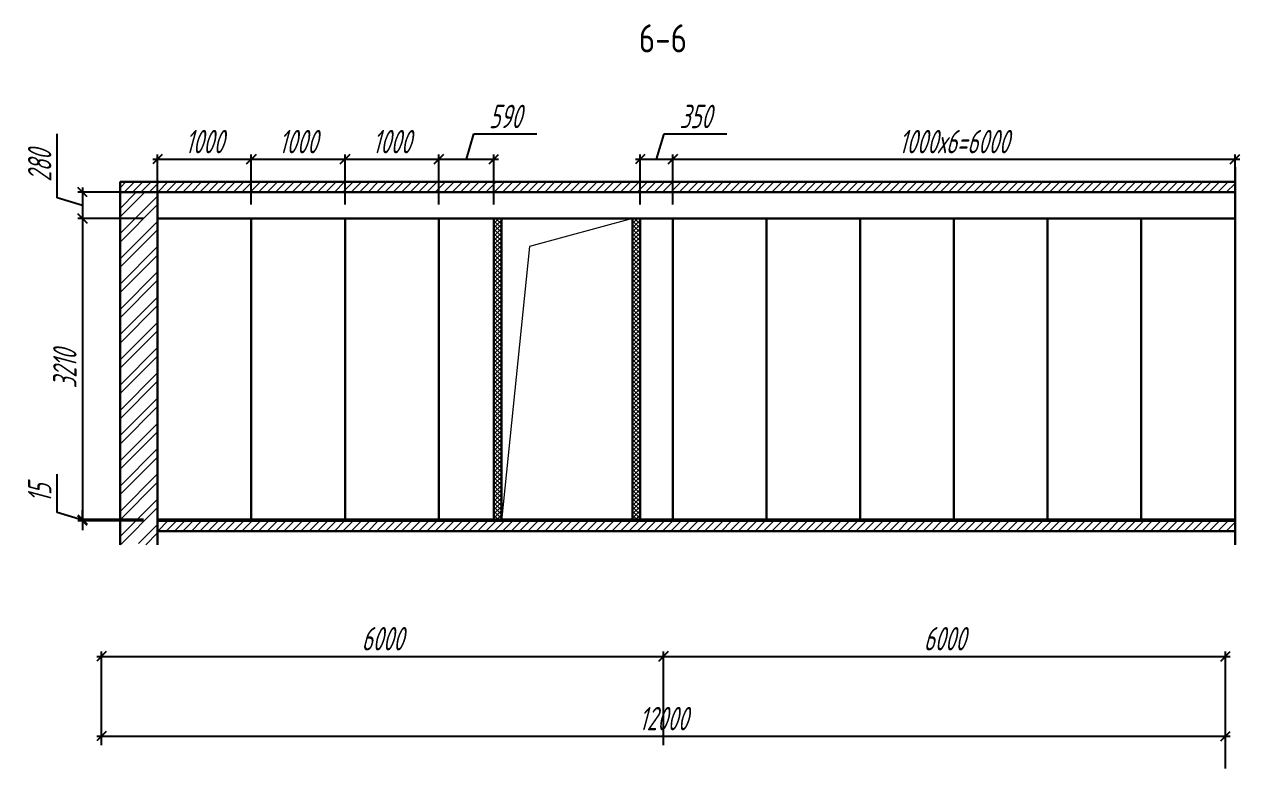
# Model space of a CAD drawing. Header units: millimetres. Extents: x -138350 to 909539, y -253833 to 111767.
# Drawn here: x 229563 to 242536, y -152112 to -144021 of the extents above; entities that cross this region are included whole.
import ezdxf

# ---------------------------------------------------------------- set-up
doc = ezdxf.new("R2010")
doc.units = ezdxf.units.MM
for name, color, linetype, lineweight in [('_Окна_двери', 131, 'Continuous', 15), ('_Оси', 90, 'Continuous', 13), ('_Размеры', 120, 'Continuous', 13), ('_Сендвичи', 230, 'Continuous', 30), ('_Стены', 7, 'Continuous', 30), ('_Сэндвичи штрих', 7, 'Continuous', 5), ('_Текст', 141, 'Continuous', 20), ('выноска', 7, 'Continuous', 13)]:
    doc.layers.add(name, color=color, linetype=linetype, lineweight=lineweight)
doc.styles.add('Museo sans', font='CS_Gost2304.shx')
doc.styles.add('СПДС_размеры', font='spdswin.shx', dxfattribs={"width": 0.8, "oblique": 15})
doc.dimstyles.new('СПДС', dxfattribs={"dimtxt": 2.5, "dimasz": 1, "dimexe": 0.5, "dimexo": 1.5, "dimtad": 1, "dimdec": 0, "dimtxsty": 'СПДС_размеры', "dimblk": 'OBLIQUE', "dimcen": 2.5, "dimdle": 0.5, "dimadec": 8, "dimazin": 0, "dimtfac": 1, "dimtdec": 0, "dimtix": 1, "dimtmove": 0, "dimatfit": 3, "dimfxl": 1, "dimarcsym": 0})

# ---------------------------------------------------------------- blocks, each defined once
blk = doc.blocks.new('_Oblique')
at = {"layer": 'выноска', "color": 0, "lineweight": -2}
blk.add_line((-0.5, -0.5), (0.5, 0.5), dxfattribs=at)
blk = doc.blocks.new('*D556')
at = {"layer": '_Оси', "color": 0, "lineweight": -2, "ltscale": 100, "transparency": 16777216}
for p, q in [((230336, -151616), (242436, -151616)), ((230386, -151712), (230386, -151566)), ((242386, -151712), (242386, -151566))]:
    blk.add_line(p, q, dxfattribs=at)
at = {"layer": 'Defpoints', "color": 0, "ltscale": 100, "transparency": 16777216}
for p in [(242386, -151616), (230386, -151862), (242386, -151862)]:
    blk.add_point(p, dxfattribs=at)
at = {"layer": '_Оси', "color": 0, "lineweight": -2, "ltscale": 100, "transparency": 16777216, "xscale": 100, "yscale": 100, "zscale": 100, "rotation": 180}
blk.add_blockref('_Oblique', (230386, -151616), dxfattribs=at)
at = {"layer": '_Оси', "color": 0, "lineweight": -2, "ltscale": 100, "transparency": 16777216, "xscale": 100, "yscale": 100, "zscale": 100}
blk.add_blockref('_Oblique', (242386, -151616), dxfattribs=at)
at = {"layer": '_Оси', "color": 0, "ltscale": 100, "transparency": 16777216, "insert": (236386, -151428.5), "char_height": 250, "attachment_point": 5, "style": 'СПДС_размеры'}
blk.add_mtext('12000', dxfattribs=at)
blk = doc.blocks.new('*D557')
at = {"layer": '_Оси', "color": 0, "lineweight": -2, "ltscale": 100, "transparency": 16777216}
for p, q in [((230386, -151712), (230386, -150714)), ((236386, -151712), (236386, -150714)), ((230336, -150764), (236436, -150764))]:
    blk.add_line(p, q, dxfattribs=at)
at = {"layer": 'Defpoints', "color": 0, "ltscale": 100, "transparency": 16777216}
for p in [(236386, -150764), (230386, -151862), (236386, -151862)]:
    blk.add_point(p, dxfattribs=at)
at = {"layer": '_Оси', "color": 0, "lineweight": -2, "ltscale": 100, "transparency": 16777216, "xscale": 100, "yscale": 100, "zscale": 100, "rotation": 180}
blk.add_blockref('_Oblique', (230386, -150764), dxfattribs=at)
at = {"layer": '_Оси', "color": 0, "lineweight": -2, "ltscale": 100, "transparency": 16777216, "xscale": 100, "yscale": 100, "zscale": 100}
blk.add_blockref('_Oblique', (236386, -150764), dxfattribs=at)
at = {"layer": '_Оси', "color": 0, "ltscale": 100, "transparency": 16777216, "insert": (233386, -150576.5), "char_height": 250, "attachment_point": 5, "style": 'СПДС_размеры'}
blk.add_mtext('6000', dxfattribs=at)
blk = doc.blocks.new('*D558')
at = {"layer": '_Оси', "color": 0, "lineweight": -2, "ltscale": 100, "transparency": 16777216}
for p, q in [((236386, -151712), (236386, -150714)), ((242386, -151962), (242386, -150714)), ((236336, -150764), (242436, -150764))]:
    blk.add_line(p, q, dxfattribs=at)
at = {"layer": 'Defpoints', "color": 0, "ltscale": 100, "transparency": 16777216}
for p in [(242386, -150764), (236386, -151862), (242386, -152112)]:
    blk.add_point(p, dxfattribs=at)
at = {"layer": '_Оси', "color": 0, "lineweight": -2, "ltscale": 100, "transparency": 16777216, "xscale": 100, "yscale": 100, "zscale": 100, "rotation": 180}
blk.add_blockref('_Oblique', (236386, -150764), dxfattribs=at)
at = {"layer": '_Оси', "color": 0, "lineweight": -2, "ltscale": 100, "transparency": 16777216, "xscale": 100, "yscale": 100, "zscale": 100}
blk.add_blockref('_Oblique', (242386, -150764), dxfattribs=at)
at = {"layer": '_Оси', "color": 0, "ltscale": 100, "transparency": 16777216, "insert": (239386, -150576.5), "char_height": 250, "attachment_point": 5, "style": 'СПДС_размеры'}
blk.add_mtext('6000', dxfattribs=at)
blk = doc.blocks.new('*U561')
at = {"color": 0, "ltscale": 100}
blk.add_lwpolyline([(0, 0), (1400, 0), (1400, 3225), (0, 3225)], close=True, dxfattribs=at)
blk.add_lwpolyline([(1400, 3225), (300, 2925), (0, 0)], dxfattribs=at)
blk = doc.blocks.new('*D565')
at = {"layer": '_Размеры', "color": 0, "lineweight": -2, "ltscale": 100, "transparency": 16777216}
for p, q in [((229914, -145872), (229914, -145188)), ((230836, -145813), (230133, -145813)), ((230183, -145763), (230183, -146143)), ((230183, -145953), (229914, -145872)), ((230836, -146093), (230133, -146093))]:
    blk.add_line(p, q, dxfattribs=at)
at = {"layer": 'Defpoints', "color": 0, "ltscale": 100, "transparency": 16777216}
for p in [(230986, -145813), (230183, -146093), (230986, -146093)]:
    blk.add_point(p, dxfattribs=at)
at = {"layer": '_Размеры', "color": 0, "lineweight": -2, "ltscale": 100, "transparency": 16777216, "xscale": 100, "yscale": 100, "zscale": 100}
for p, rotation in [((230183, -145813), 90), ((230183, -146093), 270)]:
    blk.add_blockref('_Oblique', p, dxfattribs=dict(at, rotation=rotation))
at = {"layer": '_Размеры', "color": 0, "ltscale": 100, "transparency": 16777216, "insert": (229727, -145530), "char_height": 250, "attachment_point": 5, "rotation": 90, "style": 'СПДС_размеры'}
blk.add_mtext('280', dxfattribs=at)
blk = doc.blocks.new('*D566')
at = {"layer": '_Размеры', "color": 0, "lineweight": -2, "ltscale": 100, "transparency": 16777216}
for p, q in [((230183, -146043), (230183, -149353)), ((230836, -146093), (230133, -146093)), ((230836, -149303), (230133, -149303))]:
    blk.add_line(p, q, dxfattribs=at)
at = {"layer": 'Defpoints', "color": 0, "ltscale": 100, "transparency": 16777216}
for p in [(230986, -146093), (230183, -149303), (230986, -149303)]:
    blk.add_point(p, dxfattribs=at)
at = {"layer": '_Размеры', "color": 0, "lineweight": -2, "ltscale": 100, "transparency": 16777216, "xscale": 100, "yscale": 100, "zscale": 100}
for p, rotation in [((230183, -146093), 90), ((230183, -149303), 270)]:
    blk.add_blockref('_Oblique', p, dxfattribs=dict(at, rotation=rotation))
at = {"layer": '_Размеры', "color": 0, "ltscale": 100, "transparency": 16777216, "insert": (229995.5, -147698), "char_height": 250, "attachment_point": 5, "rotation": 90, "style": 'СПДС_размеры'}
blk.add_mtext('3210', dxfattribs=at)
blk = doc.blocks.new('*D567')
at = {"layer": '_Размеры', "color": 0, "lineweight": -2, "ltscale": 100, "transparency": 16777216}
for p, q in [((229914, -149230), (229914, -148819)), ((230183, -149310), (229914, -149230)), ((230836, -149303), (230133, -149303)), ((230836, -149318), (230133, -149318)), ((230183, -149303), (230183, -149203)), ((230183, -149303), (230183, -149318)), ((230183, -149303), (230183, -149318)), ((230183, -149318), (230183, -149418))]:
    blk.add_line(p, q, dxfattribs=at)
at = {"layer": 'Defpoints', "color": 0, "ltscale": 100, "transparency": 16777216}
for p in [(230183, -149318), (230986, -149303), (230986, -149318)]:
    blk.add_point(p, dxfattribs=at)
at = {"layer": '_Размеры', "color": 0, "lineweight": -2, "ltscale": 100, "transparency": 16777216, "xscale": 100, "yscale": 100, "zscale": 100}
for p, rotation in [((230183, -149303), 270), ((230183, -149318), 90)]:
    blk.add_blockref('_Oblique', p, dxfattribs=dict(at, rotation=rotation))
at = {"layer": '_Размеры', "color": 0, "ltscale": 100, "transparency": 16777216, "insert": (229727, -149024), "char_height": 250, "attachment_point": 5, "rotation": 90, "style": 'СПДС_размеры'}
blk.add_mtext('15', dxfattribs=at)
blk = doc.blocks.new('*D568')
at = {"layer": '_Размеры', "color": 0, "lineweight": -2, "ltscale": 100, "transparency": 16777216}
for p, q in [((230986, -145943), (230986, -145410)), ((231986, -145943), (231986, -145410)), ((230936, -145460), (232036, -145460))]:
    blk.add_line(p, q, dxfattribs=at)
at = {"layer": 'Defpoints', "color": 0, "ltscale": 100, "transparency": 16777216}
for p in [(231986, -145460), (230986, -146093), (231986, -146093)]:
    blk.add_point(p, dxfattribs=at)
at = {"layer": '_Размеры', "color": 0, "lineweight": -2, "ltscale": 100, "transparency": 16777216, "xscale": 100, "yscale": 100, "zscale": 100, "rotation": 180}
blk.add_blockref('_Oblique', (230986, -145460), dxfattribs=at)
at = {"layer": '_Размеры', "color": 0, "lineweight": -2, "ltscale": 100, "transparency": 16777216, "xscale": 100, "yscale": 100, "zscale": 100}
blk.add_blockref('_Oblique', (231986, -145460), dxfattribs=at)
at = {"layer": '_Размеры', "color": 0, "ltscale": 100, "transparency": 16777216, "insert": (231486, -145272.5), "char_height": 250, "attachment_point": 5, "style": 'СПДС_размеры'}
blk.add_mtext('1000', dxfattribs=at)
blk = doc.blocks.new('*D569')
at = {"layer": '_Размеры', "color": 0, "lineweight": -2, "ltscale": 100, "transparency": 16777216}
for p, q in [((231986, -145943), (231986, -145410)), ((232986, -145943), (232986, -145410)), ((231936, -145460), (233036, -145460))]:
    blk.add_line(p, q, dxfattribs=at)
at = {"layer": 'Defpoints', "color": 0, "ltscale": 100, "transparency": 16777216}
for p in [(232986, -145460), (231986, -146093), (232986, -146093)]:
    blk.add_point(p, dxfattribs=at)
at = {"layer": '_Размеры', "color": 0, "lineweight": -2, "ltscale": 100, "transparency": 16777216, "xscale": 100, "yscale": 100, "zscale": 100, "rotation": 180}
blk.add_blockref('_Oblique', (231986, -145460), dxfattribs=at)
at = {"layer": '_Размеры', "color": 0, "lineweight": -2, "ltscale": 100, "transparency": 16777216, "xscale": 100, "yscale": 100, "zscale": 100}
blk.add_blockref('_Oblique', (232986, -145460), dxfattribs=at)
at = {"layer": '_Размеры', "color": 0, "ltscale": 100, "transparency": 16777216, "insert": (232486, -145272.5), "char_height": 250, "attachment_point": 5, "style": 'СПДС_размеры'}
blk.add_mtext('1000', dxfattribs=at)
blk = doc.blocks.new('*D570')
at = {"layer": '_Размеры', "color": 0, "lineweight": -2, "ltscale": 100, "transparency": 16777216}
for p, q in [((232986, -145943), (232986, -145410)), ((233986, -145943), (233986, -145410)), ((232936, -145460), (234036, -145460))]:
    blk.add_line(p, q, dxfattribs=at)
at = {"layer": 'Defpoints', "color": 0, "ltscale": 100, "transparency": 16777216}
for p in [(233986, -145460), (232986, -146093), (233986, -146093)]:
    blk.add_point(p, dxfattribs=at)
at = {"layer": '_Размеры', "color": 0, "lineweight": -2, "ltscale": 100, "transparency": 16777216, "xscale": 100, "yscale": 100, "zscale": 100, "rotation": 180}
blk.add_blockref('_Oblique', (232986, -145460), dxfattribs=at)
at = {"layer": '_Размеры', "color": 0, "lineweight": -2, "ltscale": 100, "transparency": 16777216, "xscale": 100, "yscale": 100, "zscale": 100}
blk.add_blockref('_Oblique', (233986, -145460), dxfattribs=at)
at = {"layer": '_Размеры', "color": 0, "ltscale": 100, "transparency": 16777216, "insert": (233486, -145272.5), "char_height": 250, "attachment_point": 5, "style": 'СПДС_размеры'}
blk.add_mtext('1000', dxfattribs=at)
blk = doc.blocks.new('*D571')
at = {"layer": '_Размеры', "color": 0, "lineweight": -2, "ltscale": 100, "transparency": 16777216}
for p, q in [((234281, -145460), (234362, -145191)), ((234362, -145191), (235033, -145191)), ((233986, -145943), (233986, -145410)), ((234576, -145943), (234576, -145410)), ((233936, -145460), (234626, -145460))]:
    blk.add_line(p, q, dxfattribs=at)
at = {"layer": 'Defpoints', "color": 0, "ltscale": 100, "transparency": 16777216}
for p in [(234576, -145460), (233986, -146093), (234576, -146093)]:
    blk.add_point(p, dxfattribs=at)
at = {"layer": '_Размеры', "color": 0, "lineweight": -2, "ltscale": 100, "transparency": 16777216, "xscale": 100, "yscale": 100, "zscale": 100, "rotation": 180}
blk.add_blockref('_Oblique', (233986, -145460), dxfattribs=at)
at = {"layer": '_Размеры', "color": 0, "lineweight": -2, "ltscale": 100, "transparency": 16777216, "xscale": 100, "yscale": 100, "zscale": 100}
blk.add_blockref('_Oblique', (234576, -145460), dxfattribs=at)
at = {"layer": '_Размеры', "color": 0, "ltscale": 100, "transparency": 16777216, "insert": (234697, -145004), "char_height": 250, "attachment_point": 5, "style": 'СПДС_размеры'}
blk.add_mtext('590', dxfattribs=at)
blk = doc.blocks.new('*D572')
at = {"layer": '_Размеры', "color": 0, "lineweight": -2, "ltscale": 100, "transparency": 16777216}
for p, q in [((236311, -145460), (236392, -145191)), ((236392, -145191), (237063, -145191)), ((236136, -145943), (236136, -145410)), ((236486, -145943), (236486, -145410)), ((236086, -145460), (236536, -145460))]:
    blk.add_line(p, q, dxfattribs=at)
at = {"layer": 'Defpoints', "color": 0, "ltscale": 100, "transparency": 16777216}
for p in [(236486, -145460), (236136, -146093), (236486, -146093)]:
    blk.add_point(p, dxfattribs=at)
at = {"layer": '_Размеры', "color": 0, "lineweight": -2, "ltscale": 100, "transparency": 16777216, "xscale": 100, "yscale": 100, "zscale": 100, "rotation": 180}
blk.add_blockref('_Oblique', (236136, -145460), dxfattribs=at)
at = {"layer": '_Размеры', "color": 0, "lineweight": -2, "ltscale": 100, "transparency": 16777216, "xscale": 100, "yscale": 100, "zscale": 100}
blk.add_blockref('_Oblique', (236486, -145460), dxfattribs=at)
at = {"layer": '_Размеры', "color": 0, "ltscale": 100, "transparency": 16777216, "insert": (236727, -145004), "char_height": 250, "attachment_point": 5, "style": 'СПДС_размеры'}
blk.add_mtext('350', dxfattribs=at)
blk = doc.blocks.new('*D573')
at = {"layer": '_Размеры', "color": 0, "lineweight": -2, "ltscale": 100, "transparency": 16777216}
for p, q in [((236486, -145943), (236486, -145410)), ((242486, -145943), (242486, -145410)), ((236436, -145460), (242536, -145460))]:
    blk.add_line(p, q, dxfattribs=at)
at = {"layer": 'Defpoints', "color": 0, "ltscale": 100, "transparency": 16777216}
for p in [(242486, -145460), (236486, -146093), (242486, -146093)]:
    blk.add_point(p, dxfattribs=at)
at = {"layer": '_Размеры', "color": 0, "lineweight": -2, "ltscale": 100, "transparency": 16777216, "xscale": 100, "yscale": 100, "zscale": 100, "rotation": 180}
blk.add_blockref('_Oblique', (236486, -145460), dxfattribs=at)
at = {"layer": '_Размеры', "color": 0, "lineweight": -2, "ltscale": 100, "transparency": 16777216, "xscale": 100, "yscale": 100, "zscale": 100}
blk.add_blockref('_Oblique', (242486, -145460), dxfattribs=at)
at = {"layer": '_Размеры', "color": 0, "ltscale": 100, "transparency": 16777216, "insert": (239486, -145272.5), "char_height": 250, "attachment_point": 5, "style": 'СПДС_размеры'}
blk.add_mtext('1000х6=6000', dxfattribs=at)

msp = doc.modelspace()

# ---------------------------------------------------------------- hatches: boundary and pattern name
at = {"layer": '_Сэндвичи штрих', "ltscale": 100}
h = msp.add_hatch(dxfattribs=at)
h.set_pattern_fill('ANSI31', color=256, scale=20)
h.set_pattern_definition([(45, (89114, -22229), (-44.90128, 44.90128), [])])
h.paths.add_polyline_path([(230586, -145703), (242486, -145703), (242486, -145813), (230586, -145813)])
h = msp.add_hatch(dxfattribs=at)
h.set_pattern_fill('ANSI32', color=256, scale=20)
h.set_pattern_definition([(45, (89514, -22229), (-134.70384, 134.70384), []), (45, (89603.8, -22229), (-134.70384, 134.70384), [])])
h.paths.add_polyline_path([(230586, -149573), (230761, -149573), (230773.5, -149523), (230798.5, -149623), (230811, -149573), (230986, -149573), (230986, -145813), (230586, -145813)])
h = msp.add_hatch(dxfattribs=at)
h.set_pattern_fill('ANSI37', color=256, scale=10)
h.set_pattern_definition([(45, (115580, 0), (-22.4506403, 22.4506403), []), (135, (115580, 0), (-22.4506403, -22.4506403), [])])
h.paths.add_polyline_path([(234656, -146093), (234576, -146093), (234576, -149303), (234656, -149303)])
h = msp.add_hatch(dxfattribs=at)
h.set_pattern_fill('ANSI37', color=256, scale=10)
h.set_pattern_definition([(45, (117060, 0), (-22.4506403, 22.4506403), []), (135, (117060, 0), (-22.4506403, -22.4506403), [])])
h.paths.add_polyline_path([(236136, -146093), (236056, -146093), (236056, -149303), (236136, -149303)])
h = msp.add_hatch(dxfattribs=at)
h.set_pattern_fill('ANSI31', color=256, scale=20)
h.set_pattern_definition([(45, (89114, -25844), (-44.90128, 44.90128), [])])
h.paths.add_polyline_path([(230986, -149318), (242486, -149318), (242486, -149428), (230986, -149428)])

# ---------------------------------------------------------------- linework, layer by layer
at = {"layer": '_Сендвичи', "ltscale": 100}
msp.add_line((242486, -149573), (242486, -145544), dxfattribs=at)
at = {"layer": '_Сендвичи', "color": 2, "ltscale": 100}
for p, q in [((242486, -146093), (230986, -146093)), ((230986, -149303), (230986, -146093)), ((231986, -149303), (231986, -146093)), ((232986, -149303), (232986, -146093)), ((233986, -149303), (233986, -146093)), ((236486, -146093), (236486, -149303)), ((237486, -146093), (237486, -149303)), ((238486, -146093), (238486, -149303)), ((239486, -146093), (239486, -149303)), ((240486, -146093), (240486, -149303)), ((241486, -146093), (241486, -149303)), ((242486, -146093), (242486, -149303)), ((242486, -149303), (230986, -149303))]:
    msp.add_line(p, q, dxfattribs=at)
for points in [[(234576, -149303), (234656, -149303), (234656, -146093), (234576, -146093)], [(236056, -149303), (236136, -149303), (236136, -146093), (236056, -146093)]]:
    msp.add_lwpolyline(points, close=True, dxfattribs=at)
at = {"layer": '_Стены', "ltscale": 100}
for points in [[(242486, -145813), (230586, -145813), (230586, -145703), (242486, -145703)], [(242486, -149428), (230986, -149428), (230986, -149318), (242486, -149318)]]:
    msp.add_lwpolyline(points, close=True, dxfattribs=at)
msp.add_lwpolyline([(230986, -149573), (230986, -145813), (230586, -145813), (230586, -149573)], dxfattribs=at)

# ---------------------------------------------------------------- block references
at = {"layer": '_Окна_двери', "ltscale": 75}
msp.add_blockref('*U561', (234656, -149318), dxfattribs=at)

# ---------------------------------------------------------------- texts
at = {"layer": '_Текст', "linetype": 'Continuous', "ltscale": 100, "style": 'Museo sans'}
msp.add_text('6-6', height=300, dxfattribs=at).set_placement((236122, -144321))

# ---------------------------------------------------------------- dimensions: what is measured, and where the dimension line sits
at = {"layer": '_Оси', "ltscale": 100}
for base, p1, p2, picture, middle in [((236386, -150764), (230386, -151862), (236386, -151862), '*D557', (233386, -150576.5)), ((242386, -150764), (236386, -151862), (242386, -152112), '*D558', (239386, -150576.5)), ((242386, -151616), (230386, -151862), (242386, -151862), '*D556', (236386, -151428.5))]:
    dim = msp.add_linear_dim(base=base, p1=p1, p2=p2, dimstyle='СПДС', override={"dimscale": 100, "dimtix": 0, "dimtmove": 1}, dxfattribs=at)
    dim.commit()
    dim.dimension.update_dxf_attribs({"geometry": picture, "text_midpoint": middle})
at = {"layer": '_Размеры', "ltscale": 100}
for base, p1, p2, picture, middle in [((234576, -145460), (233986, -146093), (234576, -146093), '*D571', (234424.1, -145003.8)), ((236486, -145460), (236136, -146093), (236486, -146093), '*D572', (236454.1, -145003.8)), ((231986, -145460), (230986, -146093), (231986, -146093), '*D568', (231486, -145272.5)), ((232986, -145460), (231986, -146093), (232986, -146093), '*D569', (232486, -145272.5)), ((233986, -145460), (232986, -146093), (233986, -146093), '*D570', (233486, -145272.5))]:
    dim = msp.add_linear_dim(base=base, p1=p1, p2=p2, dimstyle='СПДС', override={"dimscale": 100, "dimtix": 0, "dimtmove": 1}, dxfattribs=at)
    dim.commit()
    dim.dimension.update_dxf_attribs({"geometry": picture, "text_midpoint": middle})
dim = msp.add_linear_dim(base=(242486, -145460), p1=(236486, -146093), p2=(242486, -146093), text='1000х6=6000', dimstyle='СПДС', override={"dimscale": 100, "dimtix": 0, "dimtmove": 1}, dxfattribs=at)
dim.commit()
dim.dimension.update_dxf_attribs({"geometry": '*D573', "text_midpoint": (239486, -145272.5)})
for base, p1, p2, picture, middle in [((230183, -146093), (230986, -145813), (230986, -146093), '*D565', (229726.8, -145809.9)), ((230183, -149303), (230986, -146093), (230986, -149303), '*D566', (229995.5, -147698)), ((230183, -149318), (230986, -149303), (230986, -149318), '*D567', (229726.8, -149167.4))]:
    dim = msp.add_linear_dim(base=base, p1=p1, p2=p2, angle=90, dimstyle='СПДС', override={"dimscale": 100, "dimtix": 0, "dimtmove": 1}, dxfattribs=at)
    dim.commit()
    dim.dimension.update_dxf_attribs({"geometry": picture, "text_midpoint": middle})

doc.saveas('drawing.dxf')
